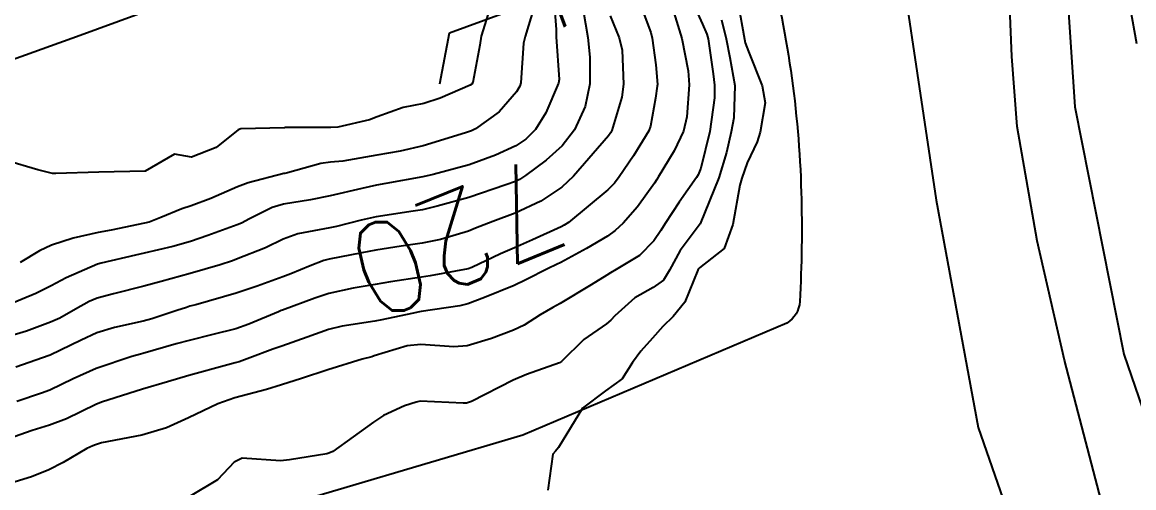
# Model space of a CAD drawing. Header units: metres. Extents: x 298520 to 308411, y 7433745 to 7450750.
# Drawn here: x 304983.97 to 305031.98, y 7437239.29 to 7437259.38 of the extents above; entities that cross this region are included whole.
import ezdxf
from ezdxf.enums import TextEntityAlignment as Align

# ---------------------------------------------------------------- set-up
doc = ezdxf.new("R2010")
doc.units = ezdxf.units.M
doc.header["$LTSCALE"] = 10
doc.linetypes.add('CONTINUO', pattern=[0])
for name, color, linetype in [('Cotas', 45, 'Continuous'), ('Curvas de Nivel 1m', 11, 'Continuous'), ('Curvas de Nivel 5m', 15, 'Continuous'), ('Pontes e viadutos', 190, 'Continuous'), ('VIADUTO', 190, 'Continuous'), ('Vias Primárias', 230, 'Continuous')]:
    doc.layers.add(name, color=color, linetype=linetype)
doc.styles.add('Style-STANDARD', font='STANDARD.shx')

msp = doc.modelspace()

# ---------------------------------------------------------------- linework, layer by layer
at = {"layer": 'Curvas de Nivel 1m', "flags": 128}
for points, elevation in [([(305012.729, 7437260.676), (305013.349, 7437259.291), (305013.543, 7437258.865), (305013.591, 7437258.666), (305013.81, 7437257.145), (305013.873, 7437256.662), (305013.868, 7437256.109), (305013.67, 7437254.664), (305013.277, 7437253.074), (305013.159, 7437252.786), (305013.087, 7437252.672), (305012.337, 7437251.605), (305011.735, 7437250.685), (305011.548, 7437250.388), (305011.242, 7437249.938), (305010.623, 7437249.305), (305009.626, 7437248.706), (305009.369, 7437248.561), (305009.221, 7437248.468), (305008.536, 7437248.04), (305007.208, 7437247.241), (305006.886, 7437247.063), (305006.343, 7437246.749), (305005.642, 7437246.309), (305005.193, 7437246.09), (305004.233, 7437245.729), (305003.182, 7437245.411), (305002.603, 7437245.374), (305001.183, 7437245.474), (305000.588, 7437245.41), (304999.175, 7437244.976), (304999.063, 7437244.944), (304998.648, 7437244.838), (304997.168, 7437244.372), (304996.034, 7437244.002), (304995.161, 7437243.725), (304994.514, 7437243.532), (304993.156, 7437243.161), (304992.409, 7437242.911), (304991.147, 7437242.307), (304990.203, 7437241.878), (304989.139, 7437241.562), (304987.385, 7437241.226), (304987.135, 7437241.147), (304987.016, 7437241.099), (304986.756, 7437240.984), (304985.735, 7437240.383), (304985.119, 7437240.057), (304984.37, 7437239.752), (304983.108, 7437239.367)], 718), ([(305006.9, 7437260.745), (305007.029, 7437259.062), (305007.034, 7437258.743), (305007.158, 7437256.909), (305007.137, 7437256.742), (305006.589, 7437255.462), (305006.14, 7437254.752), (305005.717, 7437254.328), (305005.286, 7437254.042), (305004.414, 7437253.636), (305003.277, 7437253.228), (305001.717, 7437252.803), (305001.272, 7437252.704), (304999.677, 7437252.418), (304999.268, 7437252.34), (304998.629, 7437252.202), (304997.263, 7437251.887), (304996.412, 7437251.718), (304995.259, 7437251.525), (304994.762, 7437251.381), (304993.782, 7437250.895), (304993.438, 7437250.71), (304993.249, 7437250.631), (304991.988, 7437250.173), (304991.238, 7437249.914), (304990.476, 7437249.696), (304989.23, 7437249.416), (304988.854, 7437249.33), (304987.376, 7437248.978), (304987.222, 7437248.929), (304985.866, 7437248.343), (304985.213, 7437248.003), (304984.552, 7437247.664), (304983.204, 7437247.107)], 723), ([(305012.059, 7437259.98), (305012.456, 7437258.679), (305012.731, 7437257.274), (305012.77, 7437256.676), (305012.678, 7437255.3), (305012.531, 7437254.678), (305012.133, 7437253.833), (305011.432, 7437252.688), (305011.371, 7437252.59), (305011.27, 7437252.437), (305010.541, 7437251.417), (305009.922, 7437250.703), (305009.573, 7437250.382), (305009.245, 7437250.151), (305008.345, 7437249.615), (305007.227, 7437249.007), (305007.046, 7437248.921), (305006.677, 7437248.745), (305005.72, 7437248.253), (305005.215, 7437248.017), (305003.93, 7437247.499), (305003.207, 7437247.22), (305002.865, 7437247.135), (305001.204, 7437246.9), (305001.129, 7437246.885), (305000.798, 7437246.814), (304999.499, 7437246.527), (304999.198, 7437246.472), (304997.786, 7437246.259), (304997.192, 7437246.111), (304996.275, 7437245.781), (304995.181, 7437245.403), (304994.798, 7437245.264), (304993.796, 7437244.894), (304993.343, 7437244.727), (304993.171, 7437244.673), (304992.852, 7437244.587), (304991.165, 7437244.126), (304990.238, 7437243.863), (304989.159, 7437243.545), (304987.389, 7437242.976), (304987.152, 7437242.88), (304985.874, 7437242.265), (304985.143, 7437241.99), (304984.396, 7437241.752), (304983.136, 7437241.312)], 719), ([(305008.19, 7437259.899), (305008.397, 7437258.724), (305008.485, 7437257.873), (305008.489, 7437256.723), (305008.287, 7437255.746), (305007.818, 7437254.732), (305007.286, 7437254.038), (305006.604, 7437253.422), (305005.708, 7437252.756), (305005.444, 7437252.586), (305005.27, 7437252.5), (305004.855, 7437252.353), (305003.263, 7437251.819), (305001.893, 7437251.434), (305001.258, 7437251.285), (305000.855, 7437251.216), (304999.254, 7437250.976), (304998.613, 7437250.84), (304997.542, 7437250.562), (304997.248, 7437250.502), (304995.871, 7437250.246), (304995.24, 7437250.01), (304994.479, 7437249.643), (304993.227, 7437249.148), (304993.043, 7437249.086), (304992.513, 7437248.911), (304991.219, 7437248.531), (304989.964, 7437248.194), (304989.213, 7437247.992), (304987.903, 7437247.663), (304987.208, 7437247.472), (304986.864, 7437247.326), (304986.272, 7437246.989), (304985.585, 7437246.608), (304985.194, 7437246.428), (304984.153, 7437246.045), (304983.184, 7437245.759)], 722), ([(305006.078, 7437260.037), (305005.684, 7437258.757), (305005.625, 7437258.472), (305005.51, 7437256.758), (305005.465, 7437256.614), (305005.317, 7437256.369), (305004.564, 7437255.507), (305003.545, 7437254.777), (305003.376, 7437254.695), (305003.292, 7437254.664), (305003.119, 7437254.61), (305001.285, 7437254.041), (305000.288, 7437253.815), (304999.281, 7437253.636), (304997.811, 7437253.385), (304997.278, 7437253.333), (304996.858, 7437253.283), (304995.421, 7437252.879), (304995.306, 7437252.846), (304995.273, 7437252.842), (304993.72, 7437252.444), (304993.267, 7437252.277), (304992.108, 7437251.764), (304991.258, 7437251.453), (304990.865, 7437251.326), (304989.956, 7437250.943), (304989.447, 7437250.751), (304989.249, 7437250.706), (304987.814, 7437250.402), (304987.243, 7437250.296), (304986.168, 7437250.061), (304985.234, 7437249.75), (304984.718, 7437249.518), (304983.881, 7437249.013)], 724), ([(305014.884, 7437260.173), (305015.162, 7437258.643), (305015.193, 7437258.493), (305015.338, 7437258.109), (305015.93, 7437256.634), (305016.053, 7437255.891), (305015.844, 7437254.634), (305015.707, 7437254.217), (305015.28, 7437253.308), (305015.047, 7437252.643), (305014.967, 7437252.342), (305014.653, 7437250.649), (305014.281, 7437249.611), (305013.225, 7437248.779), (305013.168, 7437248.726), (305013.142, 7437248.671), (305012.59, 7437247.295), (305012.082, 7437246.681), (305011.633, 7437246.249), (305011.189, 7437245.743), (305010.691, 7437245.184), (305010.333, 7437244.698), (305009.883, 7437243.986), (305009.161, 7437243.468), (305008.172, 7437242.725), (305007.136, 7437241.029), (305007.005, 7437240.87), (305006.885, 7437240.742), (305006.671, 7437239.183)], 716), ([(305032.116, 7437258.442), (305031.838, 7437259.965)], 716), ([(305009.357, 7437259.655), (305009.754, 7437258.706), (305009.878, 7437258.164), (305009.94, 7437256.704), (305009.872, 7437256.147), (305009.439, 7437254.709), (305009.39, 7437254.611), (305009.291, 7437254.476), (305007.783, 7437252.732), (305007.268, 7437252.256), (305006.362, 7437251.649), (305005.257, 7437251.133), (305004.293, 7437250.774), (305003.549, 7437250.485), (305003.247, 7437250.367), (305002.038, 7437250.005), (305001.238, 7437249.845), (305000.337, 7437249.718), (304999.234, 7437249.542), (304998.642, 7437249.429), (304997.227, 7437249.159), (304996.988, 7437249.1), (304996.411, 7437248.868), (304995.572, 7437248.524), (304995.218, 7437248.394), (304994.115, 7437247.99), (304993.211, 7437247.68), (304991.464, 7437247.185), (304991.205, 7437247.117), (304991.063, 7437247.073), (304990.648, 7437246.936), (304989.568, 7437246.575), (304989.196, 7437246.476), (304987.954, 7437246.206), (304987.188, 7437245.971), (304986.507, 7437245.663), (304985.173, 7437245.014), (304985.133, 7437245), (304983.688, 7437244.495)], 721), ([(305014.176, 7437259.482), (305014.372, 7437258.655), (305014.531, 7437257.848), (305014.75, 7437256.649), (305014.696, 7437255.255), (305014.594, 7437254.65), (305014.389, 7437253.759), (305014.05, 7437252.658), (305013.253, 7437250.67), (305012.389, 7437249.525), (305011.928, 7437248.683), (305011.665, 7437248.239), (305011.215, 7437247.922), (305010.427, 7437247.482), (305009.569, 7437246.706), (305009.393, 7437246.516), (305009.198, 7437246.362), (305008.23, 7437245.681), (305007.262, 7437244.739), (305007.172, 7437244.679), (305005.75, 7437244.171), (305005.165, 7437243.926), (305003.377, 7437243.008), (305003.154, 7437242.937), (305003.011, 7437242.934), (305001.155, 7437243.018), (305000.982, 7437242.984), (305000.483, 7437242.817), (304999.565, 7437242.409), (304999.146, 7437242.119), (304997.389, 7437240.856), (304997.214, 7437240.776), (304997.131, 7437240.754), (304995.505, 7437240.498), (304995.127, 7437240.455), (304993.465, 7437240.559), (304993.125, 7437240.387), (304992.397, 7437239.633), (304991.22, 7437238.929)], 717)]:
    msp.add_lwpolyline(points, dxfattribs=dict(at, elevation=elevation))
at = {"layer": 'Curvas de Nivel 5m', "flags": 128}
for points, elevation in [([(305010.46, 7437260.699), (305011.112, 7437258.927), (305011.18, 7437258.692), (305011.331, 7437257.54), (305011.402, 7437256.689), (305011.396, 7437256.615), (305011.314, 7437256.098), (305011.101, 7437254.887), (305011.03, 7437254.693), (305010.367, 7437253.614), (305009.754, 7437252.705), (305009.543, 7437252.434), (305009.267, 7437252.149), (305007.556, 7437250.735), (305007.377, 7437250.612), (305007.25, 7437250.544), (305006.014, 7437249.979), (305005.236, 7437249.641), (305004.626, 7437249.375), (305003.383, 7437248.788), (305003.222, 7437248.736), (305001.59, 7437248.436), (305001.219, 7437248.379), (304999.87, 7437248.17), (304999.215, 7437248.056), (304998.263, 7437247.894), (304997.211, 7437247.664), (304996.607, 7437247.468), (304995.204, 7437246.95), (304995.152, 7437246.932), (304995.036, 7437246.882), (304993.748, 7437246.341), (304993.192, 7437246.152), (304992.2, 7437245.903), (304991.184, 7437245.648), (304990.623, 7437245.493), (304989.175, 7437245.081), (304989.071, 7437245.055), (304988.708, 7437244.957), (304987.167, 7437244.434), (304986.17, 7437243.983), (304985.158, 7437243.503), (304984.796, 7437243.365), (304983.734, 7437243.014)], 720), ([(305004.165, 7437259.968), (305003.786, 7437258.776), (305003.728, 7437258.388), (305003.435, 7437256.779), (305003.391, 7437256.71), (305003.321, 7437256.663), (305002.012, 7437256.1), (305001.309, 7437255.874), (305000.422, 7437255.703), (304999.3, 7437255.287), (304998.972, 7437255.16), (304997.602, 7437254.855), (304997.293, 7437254.838), (304995.344, 7437254.828), (304995.292, 7437254.825), (304993.413, 7437254.778), (304993.291, 7437254.732), (304992.346, 7437253.977), (304991.279, 7437253.557), (304990.539, 7437253.679), (304989.273, 7437252.95), (304987.272, 7437252.906), (304985.426, 7437252.844), (304985.271, 7437252.849), (304984.636, 7437253.006), (304983.277, 7437253.405)], 725)]:
    msp.add_lwpolyline(points, dxfattribs=dict(at, elevation=elevation))
at = {"layer": 'Pontes e viadutos', "elevation": 722.201}
msp.add_lwpolyline([(305002, 7437256.715), (305002.419, 7437258.923), (305036.815, 7437271.484), (305069.288, 7437283.234), (305071.256, 7437282.303)], dxfattribs=at)
at = {"layer": 'VIADUTO', "linetype": 'CONTINUO'}
for points in [[(305002.441, 7437272.529, 723.57), (305007.382, 7437259.17, 723.57)], [(305007.453, 7437259.2, 722.27), (305002.489, 7437272.549, 722.528)]]:
    msp.add_polyline3d(points, dxfattribs=at)
at = {"layer": 'Vias Primárias'}
for points in [[(305046.01, 7437563.009), (305037.602, 7437526.788), (305033.271, 7437507.925), (305026.71, 7437480.616), (305023.656, 7437465.853), (305020.2, 7437446.043), (305016.299, 7437420.511), (305015.322, 7437390.357), (305015.402, 7437371.91), (305016.056, 7437346.399), (305016.625, 7437327.124), (305017.92, 7437308.884), (305018.595, 7437302.812), (305020.312, 7437296.379), (305021.215, 7437293.58), (305026.191, 7437280.875), (305028.586, 7437268.393), (305029.437, 7437255.719), (305031.548, 7437245.052), (305033.959, 7437238.065), (305037.57, 7437227.367), (305043.566, 7437210.21), (305049.1, 7437194.274), (305054.826, 7437178.591)], [(305008.677, 7437305.485), (305013.82, 7437290.789), (305021.298, 7437266.045), (305023.436, 7437251.699), (305025.259, 7437241.895), (305027.397, 7437235.721), (305030.915, 7437226.309), (305037.643, 7437206.442)]]:
    msp.add_lwpolyline(points, dxfattribs=at)
for points in [[(305048.103, 7437188.264), (305041.369, 7437206.111), (305036.8, 7437220.34), (305032.108, 7437233.892), (305030.566, 7437238.734), (305028.982, 7437244.794), (305027.801, 7437249.95), (305026.946, 7437254.879), (305026.717, 7437257.893), (305026.464, 7437263.902), (305026.138, 7437267.552, 0.011652), (305025.693, 7437271.488, 0.024397), (305025.094, 7437274.691, 0.029974), (305022.823, 7437282.212, 0.014322), (305018.344, 7437293.363, -0.037328), (305016.256, 7437299.343, 0.00007), (305014.776, 7437304.87, -0.052464), (305013.989, 7437309.852, 0.023921), (305013.398, 7437315.75), (305012.676, 7437324.577), (305012.02, 7437342.94)], [(305004.79, 7437301.616), (305008.805, 7437289.774), (305016.098, 7437262.459, -0.058358), (305017.614, 7437252.029, -0.020465), (305017.552, 7437247.324, -0.248385), (305016.995, 7437246.396), (305005.585, 7437241.55), (304981.648, 7437234.483), (304939.6, 7437221.585), (304869.206, 7437200.318), (304840.211, 7437191.052)]]:
    msp.add_lwpolyline(points, format="xyb", dxfattribs=at)
at = {"layer": 'Vias Primárias', "elevation": 722.201}
msp.add_lwpolyline([(305227.535, 7437341.448), (305223.805, 7437340.805), (305216.403, 7437338.938), (305202.062, 7437333.169), (305160.98, 7437318.436), (305140.254, 7437311.005), (305132.54, 7437308.943), (305114.103, 7437303.638), (305104.013, 7437300.603), (305094.497, 7437297.671), (305069.045, 7437288.847), (305034.984, 7437276.522), (304986.469, 7437258.805), (304946.142, 7437244.32), (304900.653, 7437227.689), (304865.486, 7437214.903), (304837.894, 7437204.787)], dxfattribs=at)

# ---------------------------------------------------------------- texts
at = {"layer": 'Cotas', "style": 'Style-STANDARD'}
msp.add_text('720', height=4, rotation=202.3297, dxfattribs=at).set_placement((305002.728, 7437250.028, 720), align=Align.MIDDLE_CENTER)

doc.saveas('drawing.dxf')
